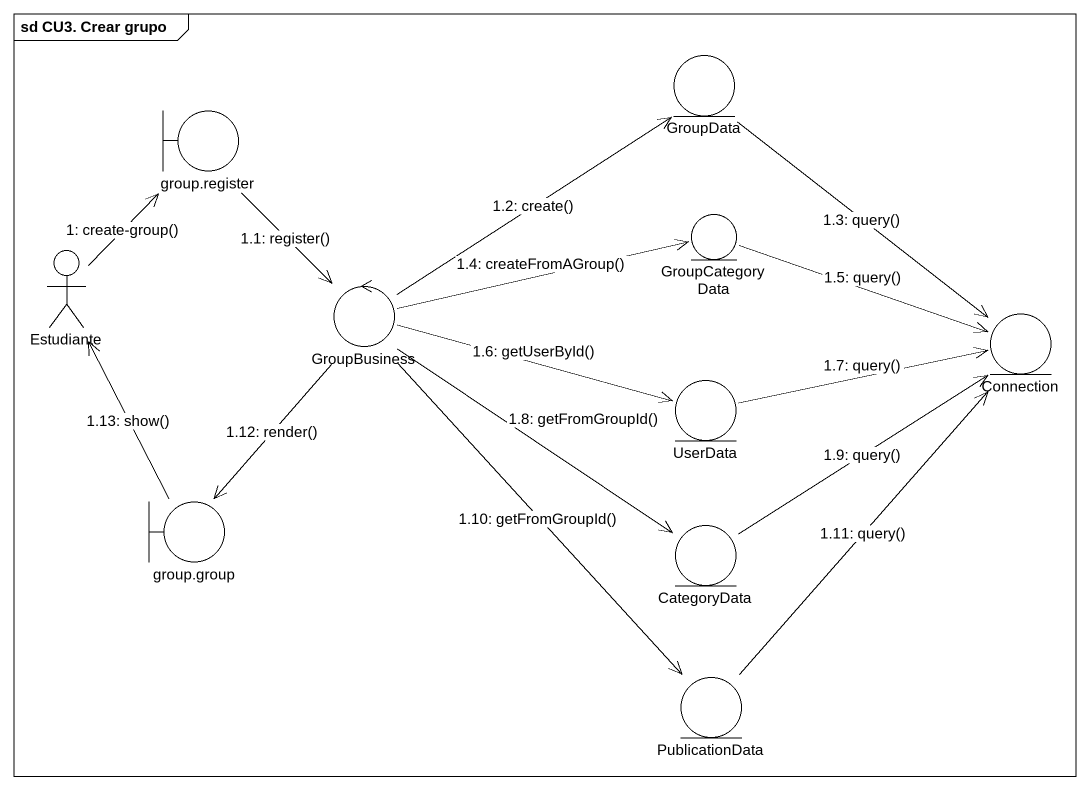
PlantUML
@startuml
mainframe sd CU3. Crear grupo
entity GroupData
boundary "group.register" as group_register
entity GroupCategoryData
actor Estudiante
control GroupBusiness
entity Connection
entity UserData
boundary "group.group" as group_group
entity CategoryData
entity PublicationData
Estudiante -up-> group_register : 1: create-group()
group_register --> GroupBusiness : 1.1: register()
GroupBusiness -up-> GroupData : 1.2: create()
GroupData --> Connection : 1.3: query()
GroupBusiness -right-> GroupCategoryData : 1.4: createFromAGroup()
GroupCategoryData -right-> Connection : 1.5: query()
GroupBusiness -right-> UserData : 1.6: getUserById()
UserData -right-> Connection : 1.7: query()
GroupBusiness --> CategoryData : 1.8: getFromGroupId()
CategoryData -up-> Connection : 1.9: query()
GroupBusiness --> PublicationData : 1.10: getFromGroupId()
PublicationData -up-> Connection : 1.11: query()
GroupBusiness --> group_group : 1.12: render()
group_group -up-> Estudiante : 1.13: show()
@enduml
